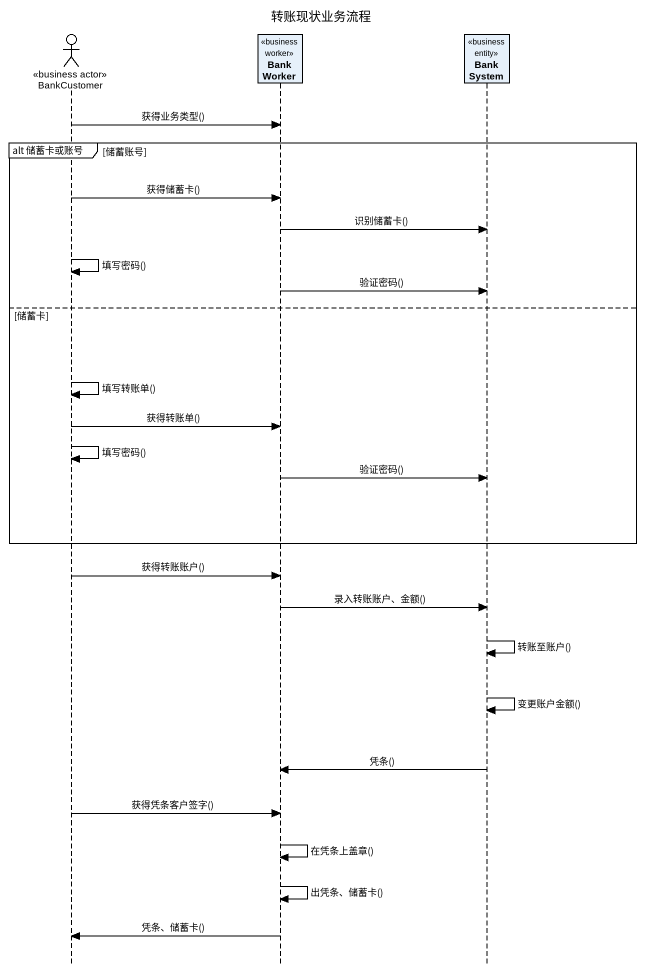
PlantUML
@startuml
title 转账现状业务流程
hide footbox
actor BankCustomer <<business actor>>
participant BankWorker <<business worker>>
participant BankSystem <<business entity>>

BankCustomer -> BankWorker : 获得业务类型()
group alt 储蓄卡或账号 [储蓄账号]
  BankCustomer -> BankWorker : 获得储蓄卡()
  BankWorker -> BankSystem : 识别储蓄卡()
  BankCustomer -> BankCustomer : 填写密码()
  BankWorker -> BankSystem : 验证密码()
else 储蓄卡
  BankCustomer -> BankCustomer : 填写转账单()
  BankCustomer -> BankWorker : 获得转账单()
  BankCustomer -> BankCustomer : 填写密码()
  BankWorker -> BankSystem : 验证密码()
end
BankCustomer -> BankWorker : 获得转账账户()
BankWorker -> BankSystem : 录入转账账户、金额()
BankSystem -> BankSystem : 转账至账户()
BankSystem -> BankSystem : 变更账户金额()
BankSystem -> BankWorker : 凭条()
BankCustomer -> BankWorker : 获得凭条客户签字()
BankWorker -> BankWorker : 在凭条上盖章()
BankWorker -> BankWorker : 出凭条、储蓄卡()
BankWorker -> BankCustomer : 凭条、储蓄卡()
@enduml
